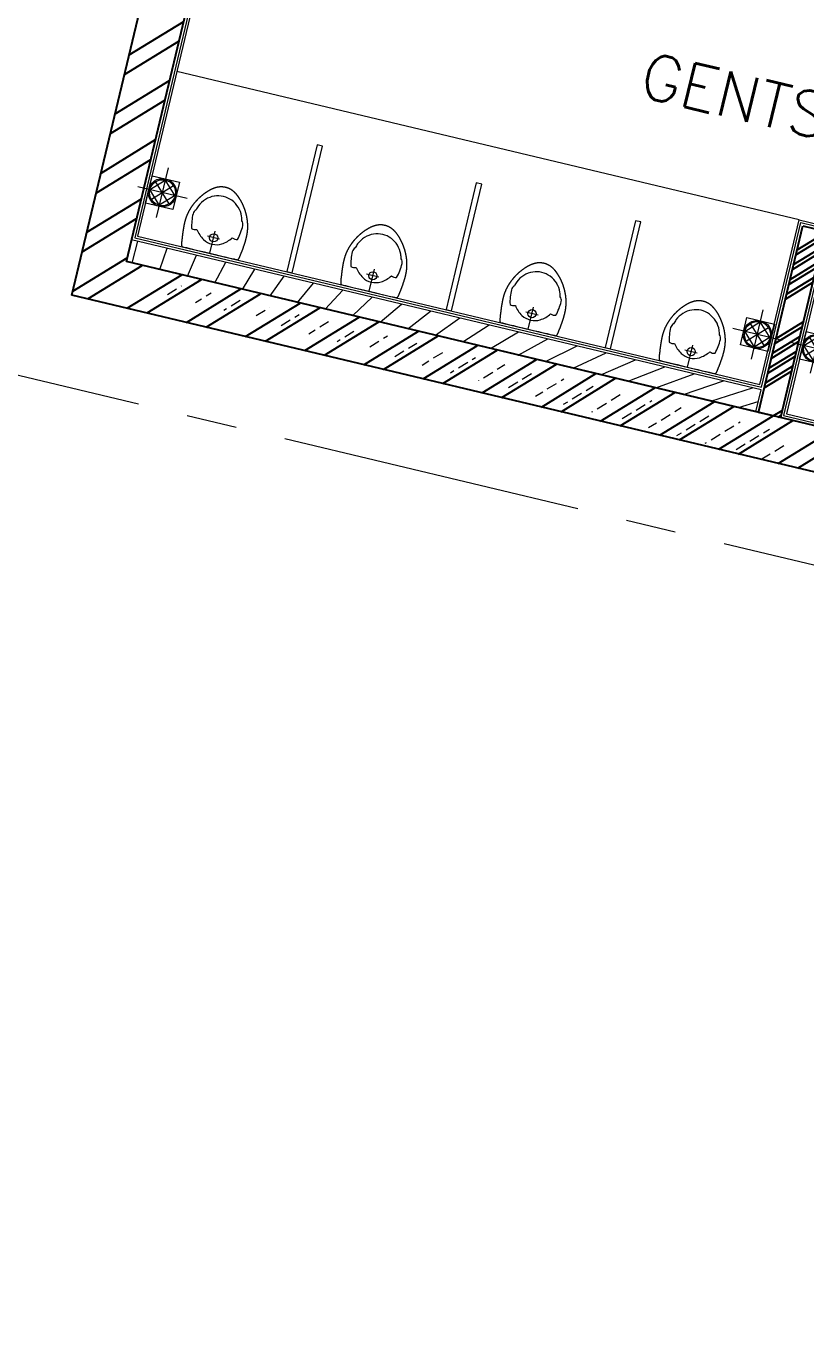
# Model space of a CAD drawing. Header units: millimetres. Extents: x 783817721 to 783927949, y 1443754877 to 1443839643.
# Drawn here: x 783830327 to 783833780, y 1443801996 to 1443807797 of the extents above; entities that cross this region are included whole.
import ezdxf

# ---------------------------------------------------------------- set-up
doc = ezdxf.new("R2010")
doc.units = ezdxf.units.MM
doc.header["$LTSCALE"] = 700
doc.header["$PDMODE"] = 32
doc.header["$PDSIZE"] = 0.35
doc.linetypes.add('CENTER2', pattern=[28.575, 19.05, -3.175, 3.175, -3.175])
doc.layers.get('0').update_dxf_attribs({"linetype": 'CONTINUOUS'})
doc.layers.get('Defpoints').update_dxf_attribs({"linetype": 'CONTINUOUS'})
for name, color, linetype in [('A-COL', 31, 'CONTINUOUS'), ('A-DIM-GRID', 3, 'CONTINUOUS'), ('A-HATCH', 8, 'CONTINUOUS'), ('A-TAG-RMNAME', 6, 'CONTINUOUS'), ('A-WALL 100', 5, 'CONTINUOUS'), ('A-WALL-XXX', 7, 'CONTINUOUS')]:
    doc.layers.add(name, color=color, linetype=linetype)
doc.layers.add('A-GRID', color=31, linetype='CENTER2', lineweight=5)
doc.layers.add('A-INT-FIXTURE', color=250, linetype='CONTINUOUS', lineweight=9)
doc.styles.add('ROMANS', font='romans.shx')
doc.dimstyles.new('A-DIM-GRID-100', dxfattribs={"dimscale": 100, "dimtxt": 3, "dimasz": 2.25, "dimexe": 0.18, "dimexo": 0, "dimgap": 0.75, "dimtad": 1, "dimdec": 0, "dimzin": 0, "dimdsep": 46, "dimtxsty": 'ROMANS', "dimblk": 'AR-DIM-ARROW', "dimcen": 2, "dimclrd": 256, "dimclre": 8, "dimclrt": 7, "dimaunit": 1, "dimadec": 0, "dimazin": 0, "dimtfac": 1, "dimtdec": 0, "dimtix": 1, "dimtofl": 0, "dimtmove": 2, "dimatfit": 3, "dimldrblk": 'AR-LED-ARROW', "dimfxl": 0.18, "dimtolj": 1, "dimtzin": 0, "dimlwd": -1, "dimlwe": -1, "dimarcsym": 0})

# ---------------------------------------------------------------- blocks, each defined once
blk = doc.blocks.new('URINAL 3')
for p, q in [((0.3, 118), (0.1, 106.9)), ((0.4, 123.1), (0.3, 118)), ((0.5, 126.2), (0.4, 123.1)), ((0.6, 127.9), (0.5, 126.2)), ((0.8, 128.6), (0.6, 127.9)), ((1.1, 128.8), (0.8, 128.6)), ((1.3, 128.9), (1.1, 128.8)), ((1.7, 129), (1.3, 128.9)), ((2, 129.2), (1.7, 129)), ((2.4, 129.3), (2, 129.2)), ((2.8, 129.5), (2.4, 129.3)), ((3.2, 129.7), (2.8, 129.5)), ((3.6, 129.9), (3.2, 129.7)), ((4, 130), (3.6, 129.9)), ((4.5, 130.2), (4, 130)), ((4.9, 130.4), (4.5, 130.2)), ((5.4, 130.5), (4.9, 130.4)), ((5.9, 130.7), (5.4, 130.5)), ((6.3, 130.8), (5.9, 130.7)), ((6.8, 131), (6.3, 130.8)), ((7.3, 131.1), (6.8, 131)), ((7.7, 131.2), (7.3, 131.1)), ((8.2, 131.4), (7.7, 131.2)), ((8.7, 131.5), (8.2, 131.4)), ((9.2, 131.6), (8.7, 131.5)), ((9.8, 131.8), (9.2, 131.6)), ((10.3, 131.9), (9.8, 131.8)), ((10.8, 132), (10.3, 131.9)), ((11.3, 132.1), (10.8, 132)), ((11.9, 132.2), (11.3, 132.1)), ((12.4, 132.4), (11.9, 132.2)), ((13, 132.5), (12.4, 132.4)), ((13.6, 132.6), (13, 132.5)), ((14.2, 132.7), (13.6, 132.6)), ((14.8, 132.8), (14.2, 132.7)), ((15.4, 132.9), (14.8, 132.8)), ((16, 133), (15.4, 132.9)), ((16.6, 133.1), (16, 133)), ((17.3, 133.2), (16.6, 133.1)), ((18, 133.3), (17.3, 133.2)), ((18.6, 133.4), (18, 133.3)), ((20, 133.6), (19.3, 133.5)), ((20.7, 133.7), (20, 133.6)), ((21.4, 133.8), (20.7, 133.7)), ((22.2, 133.9), (21.4, 133.8)), ((22.9, 134.1), (22.2, 133.9)), ((23.7, 134.2), (22.9, 134.1)), ((24.5, 134.3), (23.7, 134.2)), ((25.3, 134.4), (24.5, 134.3)), ((26.1, 134.5), (25.3, 134.4)), ((26.9, 134.6), (26.1, 134.5)), ((27.8, 134.7), (26.9, 134.6)), ((28.7, 134.8), (27.8, 134.7)), ((29.5, 134.9), (28.7, 134.8)), ((30.4, 135.1), (29.5, 134.9)), ((31.3, 135.2), (30.4, 135.1)), ((32.3, 135.3), (31.3, 135.2)), ((33.2, 135.4), (32.3, 135.3)), ((34.2, 135.5), (33.2, 135.4)), ((35.2, 135.3), (34.2, 135.1)), ((36.1, 135.4), (35.2, 135.3)), ((37.1, 135.5), (36.1, 135.4)), ((38.2, 135.6), (37.1, 135.5)), ((39.2, 135.8), (38.2, 135.6)), ((40.2, 135.9), (39.2, 135.8)), ((41.3, 136), (40.2, 135.9)), ((42.4, 136.2), (41.3, 136)), ((43.4, 136.3), (42.4, 136.2)), ((44.5, 136.4), (43.4, 136.3)), ((45.6, 136.6), (44.5, 136.4)), ((46.8, 136.7), (45.6, 136.6)), ((47.9, 136.8), (46.8, 136.7)), ((49, 137), (47.9, 136.8)), ((50.2, 137.1), (49, 137)), ((51.3, 137.2), (50.2, 137.1)), ((52.5, 137.4), (51.3, 137.2)), ((53.7, 137.5), (52.5, 137.4)), ((54.8, 137.6), (53.7, 137.5)), ((56, 137.8), (54.8, 137.6)), ((57.2, 137.9), (56, 137.8)), ((58.4, 138), (57.2, 137.9)), ((59.6, 138.1), (58.4, 138)), ((60.9, 138.3), (59.6, 138.1)), ((62.1, 138.4), (60.9, 138.3)), ((63.3, 138.5), (62.1, 138.4)), ((64.5, 138.6), (63.3, 138.5)), ((65.8, 138.8), (64.5, 138.6)), ((67, 138.9), (65.8, 138.8)), ((68.3, 139), (67, 138.9)), ((69.5, 139.1), (68.3, 139)), ((70.8, 139.2), (69.5, 139.1)), ((72, 139.3), (70.8, 139.2)), ((73.3, 139.4), (72, 139.3)), ((74.6, 139.5), (73.3, 139.4)), ((75.8, 139.6), (74.6, 139.5)), ((77.1, 139.7), (75.8, 139.6)), ((78.4, 139.8), (77.1, 139.7)), ((79.6, 139.9), (78.4, 139.8)), ((80.9, 140), (79.6, 139.9)), ((82.2, 140.1), (80.9, 140)), ((83.4, 140.2), (82.2, 140.1)), ((84.7, 140.3), (83.4, 140.2)), ((85.9, 140.3), (84.7, 140.3)), ((87.2, 140.4), (85.9, 140.3)), ((88.5, 140.5), (87.2, 140.4)), ((89.7, 140.5), (88.5, 140.5)), ((91, 140.6), (89.7, 140.5)), ((92.2, 140.7), (91, 140.6)), ((93.5, 140.7), (92.2, 140.7)), ((94.7, 140.8), (93.5, 140.7)), ((96, 140.8), (94.7, 140.8)), ((97.2, 140.8), (96, 140.8)), ((98.4, 140.9), (97.2, 140.8)), ((99.7, 140.9), (98.4, 140.9)), ((100.9, 140.9), (99.7, 140.9)), ((102.1, 140.9), (100.9, 140.9)), ((103.3, 141), (102.1, 140.9)), ((104.5, 141), (103.3, 141)), ((105.7, 141), (104.5, 141)), ((106.9, 141), (105.7, 141)), ((108.1, 141), (106.9, 141)), ((109.2, 140.9), (108.1, 141)), ((110.4, 140.9), (109.2, 140.9)), ((111.6, 140.9), (110.4, 140.9)), ((112.7, 140.9), (111.6, 140.9)), ((113.9, 140.8), (112.7, 140.9)), ((115, 140.8), (113.9, 140.8)), ((116.2, 140.8), (115, 140.8)), ((117.3, 140.7), (116.2, 140.8)), ((118.4, 140.6), (117.3, 140.7)), ((119.6, 140.6), (118.4, 140.6)), ((120.7, 140.5), (119.6, 140.6)), ((121.8, 140.4), (120.7, 140.5)), ((122.9, 140.4), (121.8, 140.4)), ((124, 140.3), (122.9, 140.4)), ((125.1, 140.2), (124, 140.3)), ((126.2, 140.1), (125.1, 140.2)), ((127.3, 140), (126.2, 140.1)), ((128.4, 139.9), (127.3, 140)), ((129.4, 139.8), (128.4, 139.9)), ((130.5, 139.7), (129.4, 139.8)), ((131.6, 139.6), (130.5, 139.7)), ((132.6, 139.4), (131.6, 139.6)), ((133.7, 139.3), (132.6, 139.4)), ((134.8, 139.2), (133.7, 139.3)), ((135.8, 139), (134.8, 139.2)), ((136.9, 138.9), (135.8, 139)), ((137.9, 138.7), (136.9, 138.9)), ((139, 138.6), (137.9, 138.7)), ((140, 138.4), (139, 138.6)), ((141, 138.3), (140, 138.4)), ((142.1, 138.1), (141, 138.3)), ((143.1, 137.9), (142.1, 138.1)), ((144.1, 137.7), (143.1, 137.9)), ((145.1, 137.5), (144.1, 137.7)), ((146.1, 137.4), (145.1, 137.5)), ((147.2, 137.2), (146.1, 137.4)), ((148.2, 137), (147.2, 137.2)), ((149.2, 136.7), (148.2, 137)), ((150.2, 136.5), (149.2, 136.7)), ((151.2, 136.3), (150.2, 136.5)), ((152.2, 136.1), (151.2, 136.3)), ((153.2, 135.9), (152.2, 136.1)), ((154.2, 135.6), (153.2, 135.9)), ((155.2, 135.4), (154.2, 135.6)), ((156.2, 135.2), (155.2, 135.4)), ((157.2, 134.9), (156.2, 135.2)), ((158.2, 134.7), (157.2, 134.9)), ((159.2, 134.4), (158.2, 134.7)), ((160.1, 134.1), (159.2, 134.4)), ((161.1, 133.9), (160.1, 134.1)), ((162.1, 133.6), (161.1, 133.9)), ((163.1, 133.3), (162.1, 133.6)), ((164.1, 133), (163.1, 133.3)), ((165.1, 132.7), (164.1, 133)), ((166.1, 132.4), (165.1, 132.7)), ((167, 132.1), (166.1, 132.4)), ((168, 131.8), (167, 132.1)), ((169, 131.5), (168, 131.8)), ((170, 131.2), (169, 131.5)), ((171, 130.9), (170, 131.2)), ((171.9, 130.6), (171, 130.9)), ((172.9, 130.3), (171.9, 130.6)), ((173.9, 129.9), (172.9, 130.3)), ((174.9, 129.6), (173.9, 129.9)), ((175.8, 129.2), (174.9, 129.6)), ((176.8, 128.9), (175.8, 129.2)), ((177.8, 128.5), (176.8, 128.9)), ((178.8, 128.2), (177.8, 128.5)), ((179.8, 127.8), (178.8, 128.2)), ((180.7, 127.4), (179.8, 127.8)), ((181.7, 127.1), (180.7, 127.4)), ((182.7, 126.7), (181.7, 127.1)), ((183.7, 126.3), (182.7, 126.7)), ((184.6, 125.9), (183.7, 126.3)), ((185.6, 125.5), (184.6, 125.9)), ((186.6, 125.1), (185.6, 125.5)), ((187.6, 124.7), (186.6, 125.1)), ((188.5, 124.3), (187.6, 124.7)), ((189.5, 123.9), (188.5, 124.3)), ((190.5, 123.5), (189.5, 123.9)), ((191.4, 123.1), (190.5, 123.5)), ((192.4, 122.6), (191.4, 123.1)), ((193.4, 122.2), (192.4, 122.6)), ((194.4, 121.8), (193.4, 122.2)), ((195.3, 121.3), (194.4, 121.8)), ((196.3, 120.9), (195.3, 121.3)), ((197.3, 120.4), (196.3, 120.9)), ((198.2, 120), (197.3, 120.4)), ((199.2, 119.5), (198.2, 120)), ((200.2, 119), (199.2, 119.5)), ((201.1, 118.6), (200.2, 119)), ((202.1, 118.1), (201.1, 118.6)), ((203, 117.6), (202.1, 118.1)), ((204, 117.1), (203, 117.6)), ((205, 116.6), (204, 117.1)), ((205.9, 116.1), (205, 116.6)), ((206.9, 115.6), (205.9, 116.1)), ((0.1, 85.9), (0, 68.2)), ((0, 68.2), (0, 47.5)), ((0.1, 106.9), (0.1, 85.9)), ((207.8, 115.1), (206.9, 115.6)), ((208.8, 114.6), (207.8, 115.1)), ((209.8, 114.1), (208.8, 114.6)), ((210.7, 113.5), (209.8, 114.1)), ((211.7, 113), (210.7, 113.5)), ((212.6, 112.5), (211.7, 113)), ((213.6, 111.9), (212.6, 112.5)), ((214.5, 111.4), (213.6, 111.9)), ((215.5, 110.9), (214.5, 111.4)), ((216.4, 110.3), (215.5, 110.9)), ((217.4, 109.7), (216.4, 110.3)), ((218.3, 109.2), (217.4, 109.7)), ((219.3, 108.6), (218.3, 109.2)), ((220.2, 108), (219.3, 108.6)), ((221.1, 107.4), (220.2, 108)), ((222.1, 106.9), (221.1, 107.4)), ((223, 106.3), (222.1, 106.9)), ((224, 105.7), (223, 106.3)), ((224.9, 105.1), (224, 105.7)), ((225.8, 104.5), (224.9, 105.1)), ((226.8, 103.9), (225.8, 104.5)), ((227.7, 103.2), (226.8, 103.9)), ((228.6, 102.6), (227.7, 103.2)), ((229.6, 102), (228.6, 102.6)), ((230.5, 101.4), (229.6, 102)), ((231.4, 100.7), (230.5, 101.4)), ((232.3, 100.1), (231.4, 100.7)), ((233.3, 99.4), (232.3, 100.1)), ((234.2, 98.8), (233.3, 99.4)), ((235.1, 98.1), (234.2, 98.8)), ((236, 97.5), (235.1, 98.1)), ((236.9, 96.8), (236, 97.5)), ((237.8, 96.1), (236.9, 96.8)), ((238.7, 95.5), (237.8, 96.1)), ((239.7, 94.8), (238.7, 95.5)), ((240.6, 94.1), (239.7, 94.8)), ((241.5, 93.4), (240.6, 94.1)), ((242.4, 92.7), (241.5, 93.4)), ((243.3, 92), (242.4, 92.7)), ((244.1, 91.3), (243.3, 92)), ((245, 90.6), (244.1, 91.3)), ((245.9, 89.9), (245, 90.6)), ((246.8, 89.2), (245.9, 89.9)), ((247.7, 88.5), (246.8, 89.2)), ((248.6, 87.7), (247.7, 88.5)), ((249.4, 87), (248.6, 87.7)), ((250.3, 86.3), (249.4, 87)), ((251.2, 85.6), (250.3, 86.3)), ((252, 84.8), (251.2, 85.6)), ((252.9, 84.1), (252, 84.8)), ((253.7, 83.4), (252.9, 84.1)), ((254.6, 82.6), (253.7, 83.4)), ((255.4, 81.9), (254.6, 82.6)), ((256.3, 81.1), (255.4, 81.9)), ((257.1, 80.4), (256.3, 81.1)), ((257.9, 79.6), (257.1, 80.4)), ((258.7, 78.8), (257.9, 79.6)), ((259.6, 78.1), (258.7, 78.8)), ((260.4, 77.3), (259.6, 78.1)), ((261.2, 76.5), (260.4, 77.3)), ((262, 75.8), (261.2, 76.5)), ((262.8, 75), (262, 75.8)), ((263.5, 74.2), (262.8, 75)), ((264.3, 73.5), (263.5, 74.2)), ((265.1, 72.7), (264.3, 73.5)), ((265.9, 71.9), (265.1, 72.7)), ((266.6, 71.1), (265.9, 71.9)), ((267.4, 70.3), (266.6, 71.1)), ((268.1, 69.5), (267.4, 70.3)), ((268.9, 68.8), (268.1, 69.5)), ((269.6, 68), (268.9, 68.8)), ((270.3, 67.2), (269.6, 68)), ((271.1, 66.4), (270.3, 67.2)), ((271.8, 65.6), (271.1, 66.4)), ((272.5, 64.8), (271.8, 65.6)), ((273.2, 64), (272.5, 64.8)), ((273.9, 63.2), (273.2, 64)), ((274.5, 62.4), (273.9, 63.2)), ((275.2, 61.6), (274.5, 62.4)), ((275.9, 60.8), (275.2, 61.6)), ((276.5, 60), (275.9, 60.8)), ((277.2, 59.2), (276.5, 60)), ((277.8, 58.4), (277.2, 59.2)), ((278.5, 57.6), (277.8, 58.4)), ((0, 47.5), (0, 24.9)), ((0, 24.9), (0, -24.1)), ((0, 1.2), (0, 0.4)), ((0, 0.4), (0, -0.4)), ((70.6, -27.3), (70.6, 28.4)), ((279.1, 56.8), (278.5, 57.6)), ((279.7, 56), (279.1, 56.8)), ((280.3, 55.2), (279.7, 56)), ((280.9, 54.4), (280.3, 55.2)), ((281.5, 53.6), (280.9, 54.4)), ((282, 52.8), (281.5, 53.6)), ((282.6, 52), (282, 52.8)), ((283.2, 51.2), (282.6, 52)), ((283.7, 50.4), (283.2, 51.2)), ((284.3, 49.6), (283.7, 50.4)), ((284.8, 48.8), (284.3, 49.6)), ((285.3, 48), (284.8, 48.8)), ((285.8, 47.2), (285.3, 48)), ((286.3, 46.4), (285.8, 47.2)), ((286.8, 45.6), (286.3, 46.4)), ((287.3, 44.8), (286.8, 45.6)), ((287.8, 44), (287.3, 44.8)), ((288.2, 43.2), (287.8, 44)), ((288.7, 42.4), (288.2, 43.2)), ((289.1, 41.6), (288.7, 42.4)), ((289.6, 40.8), (289.1, 41.6)), ((290, 40), (289.6, 40.8)), ((290.4, 39.2), (290, 40)), ((290.8, 38.4), (290.4, 39.2)), ((291.2, 37.6), (290.8, 38.4)), ((291.6, 36.8), (291.2, 37.6)), ((292, 36), (291.6, 36.8)), ((292.3, 35.2), (292, 36)), ((292.7, 34.4), (292.3, 35.2)), ((293, 33.6), (292.7, 34.4)), ((293.4, 32.8), (293, 33.6)), ((293.7, 32), (293.4, 32.8)), ((294.1, 31.2), (293.7, 32)), ((294.4, 30.4), (294.1, 31.2)), ((294.7, 29.6), (294.4, 30.4)), ((295, 28.8), (294.7, 29.6)), ((295.3, 28), (295, 28.8)), ((295.5, 27.2), (295.3, 28)), ((295.8, 26.4), (295.5, 27.2)), ((296.1, 25.6), (295.8, 26.4)), ((296.3, 24.8), (296.1, 25.6)), ((296.6, 24), (296.3, 24.8)), ((296.8, 23.2), (296.6, 24)), ((297, 22.4), (296.8, 23.2)), ((297.3, 21.6), (297, 22.4)), ((297.5, 20.8), (297.3, 21.6)), ((297.7, 20), (297.5, 20.8)), ((297.9, 19.2), (297.7, 20)), ((298, 18.4), (297.9, 19.2)), ((298.2, 17.6), (298, 18.4)), ((298.4, 16.8), (298.2, 17.6)), ((298.5, 16), (298.4, 16.8)), ((298.7, 15.2), (298.5, 16)), ((298.8, 14.4), (298.7, 15.2)), ((299, 13.6), (298.8, 14.4)), ((299.1, 12.8), (299, 13.6)), ((299.2, 12), (299.1, 12.8)), ((299.3, 11.2), (299.2, 12)), ((299.4, 10.4), (299.3, 11.2)), ((299.5, 9.6), (299.4, 10.4)), ((299.6, 8.8), (299.5, 9.6)), ((299.7, 8), (299.6, 8.8)), ((299.7, 7.2), (299.7, 8)), ((299.8, 6.4), (299.7, 7.2)), ((299.9, 5.6), (299.8, 6.4)), ((299.9, 4.8), (299.9, 5.6)), ((299.9, 4), (299.9, 4.8)), ((300, 3.2), (299.9, 4)), ((300, 2.4), (300, 3.2)), ((300, 1.6), (300, 2.4)), ((300, 0.8), (300, 1.6)), ((300, 0), (300, 0.8)), ((300, 0), (300, 0)), ((0, 0), (100.8, 0)), ((0, -24.1), (0, -46.7)), ((0, -46.7), (0, -67.4)), ((277.8, -58.4), (278.5, -57.6)), ((278.5, -57.6), (279.1, -56.8)), ((279.1, -56.8), (279.7, -56)), ((279.7, -56), (280.3, -55.2)), ((280.3, -55.2), (280.9, -54.4)), ((280.9, -54.4), (281.5, -53.6)), ((281.5, -53.6), (282, -52.8)), ((282, -52.8), (282.6, -52)), ((282.6, -52), (283.2, -51.2)), ((283.2, -51.2), (283.7, -50.4)), ((283.7, -50.4), (284.3, -49.6)), ((284.3, -49.6), (284.8, -48.8)), ((284.8, -48.8), (285.3, -48)), ((285.3, -48), (285.8, -47.2)), ((285.8, -47.2), (286.3, -46.4)), ((286.3, -46.4), (286.8, -45.6)), ((286.8, -45.6), (287.3, -44.8)), ((287.3, -44.8), (287.8, -44)), ((287.8, -44), (288.2, -43.2)), ((288.2, -43.2), (288.7, -42.4)), ((288.7, -42.4), (289.1, -41.6)), ((289.1, -41.6), (289.6, -40.8)), ((289.6, -40.8), (290, -40)), ((290, -40), (290.4, -39.2)), ((290.4, -39.2), (290.8, -38.4)), ((290.8, -38.4), (291.2, -37.6)), ((291.2, -37.6), (291.6, -36.8)), ((291.6, -36.8), (292, -36)), ((292, -36), (292.3, -35.2)), ((292.3, -35.2), (292.7, -34.4)), ((292.7, -34.4), (293, -33.6)), ((293, -33.6), (293.4, -32.8)), ((293.4, -32.8), (293.7, -32)), ((293.7, -32), (294.1, -31.2)), ((294.1, -31.2), (294.4, -30.4)), ((294.4, -30.4), (294.7, -29.6)), ((294.7, -29.6), (295, -28.8)), ((295, -28.8), (295.3, -28)), ((295.3, -28), (295.5, -27.2)), ((295.5, -27.2), (295.8, -26.4)), ((295.8, -26.4), (296.1, -25.6)), ((296.1, -25.6), (296.3, -24.8)), ((296.3, -24.8), (296.6, -24)), ((296.6, -24), (296.8, -23.2)), ((296.8, -23.2), (297, -22.4)), ((297, -22.4), (297.3, -21.6)), ((297.3, -21.6), (297.5, -20.8)), ((297.5, -20.8), (297.7, -20)), ((297.7, -20), (297.9, -19.2)), ((297.9, -19.2), (298, -18.4)), ((298, -18.4), (298.2, -17.6)), ((298.2, -17.6), (298.4, -16.8)), ((298.4, -16.8), (298.5, -16)), ((298.5, -16), (298.7, -15.2)), ((298.7, -15.2), (298.8, -14.4)), ((298.8, -14.4), (299, -13.6)), ((299, -13.6), (299.1, -12.8)), ((299.1, -12.8), (299.2, -12)), ((299.2, -12), (299.3, -11.2)), ((299.3, -11.2), (299.4, -10.4)), ((299.4, -10.4), (299.5, -9.6)), ((299.5, -9.6), (299.6, -8.8)), ((299.6, -8.8), (299.7, -8)), ((299.7, -7.2), (299.8, -6.4)), ((299.7, -8), (299.7, -7.2)), ((299.8, -6.4), (299.9, -5.6)), ((299.9, -4), (300, -3.2)), ((299.9, -4.8), (299.9, -4)), ((299.9, -5.6), (299.9, -4.8)), ((300, -0.8), (300, 0)), ((300, 0), (300, 0)), ((300, -1.6), (300, -0.8)), ((300, -2.4), (300, -1.6)), ((300, -3.2), (300, -2.4)), ((0, -67.4), (0.1, -85.1)), ((0.1, -85.1), (0.1, -99.1)), ((0.1, -99.1), (0.2, -109.7)), ((0.2, -109.7), (0.3, -117.2)), ((205.9, -116.1), (206.9, -115.6)), ((206.9, -115.6), (207.8, -115.1)), ((207.8, -115.1), (208.8, -114.6)), ((208.8, -114.6), (209.8, -114.1)), ((209.8, -114.1), (210.7, -113.6)), ((210.7, -113.6), (211.7, -113)), ((211.7, -113), (212.6, -112.5)), ((212.6, -112.5), (213.6, -112)), ((213.6, -112), (214.5, -111.4)), ((214.5, -111.4), (215.5, -110.9)), ((215.5, -110.9), (216.4, -110.3)), ((216.4, -110.3), (217.4, -109.7)), ((217.4, -109.7), (218.3, -109.2)), ((218.3, -109.2), (219.3, -108.6)), ((219.3, -108.6), (220.2, -108)), ((220.2, -108), (221.1, -107.5)), ((221.1, -107.5), (222.1, -106.9)), ((222.1, -106.9), (223, -106.3)), ((223, -106.3), (224, -105.7)), ((224, -105.7), (224.9, -105.1)), ((224.9, -105.1), (225.8, -104.5)), ((225.8, -104.5), (226.8, -103.9)), ((226.8, -103.9), (227.7, -103.2)), ((227.7, -103.2), (228.6, -102.6)), ((228.6, -102.6), (229.6, -102)), ((229.6, -102), (230.5, -101.4)), ((230.5, -101.4), (231.4, -100.7)), ((231.4, -100.7), (232.3, -100.1)), ((232.3, -100.1), (233.3, -99.4)), ((233.3, -99.4), (234.2, -98.8)), ((234.2, -98.8), (235.1, -98.1)), ((235.1, -98.1), (236, -97.5)), ((236, -97.5), (236.9, -96.8)), ((236.9, -96.8), (237.8, -96.1)), ((237.8, -96.1), (238.7, -95.5)), ((238.7, -95.5), (239.7, -94.8)), ((239.7, -94.8), (240.6, -94.1)), ((240.6, -94.1), (241.5, -93.4)), ((241.5, -93.4), (242.4, -92.7)), ((242.4, -92.7), (243.3, -92)), ((243.3, -92), (244.1, -91.3)), ((244.1, -91.3), (245, -90.6)), ((245, -90.6), (245.9, -89.9)), ((245.9, -89.9), (246.8, -89.2)), ((246.8, -89.2), (247.7, -88.5)), ((247.7, -88.5), (248.6, -87.8)), ((248.6, -87.8), (249.4, -87)), ((249.4, -87), (250.3, -86.3)), ((250.3, -86.3), (251.2, -85.6)), ((251.2, -85.6), (252, -84.8)), ((252, -84.8), (252.9, -84.1)), ((252.9, -84.1), (253.7, -83.4)), ((253.7, -83.4), (254.6, -82.6)), ((254.6, -82.6), (255.4, -81.9)), ((255.4, -81.9), (256.3, -81.1)), ((256.3, -81.1), (257.1, -80.4)), ((257.1, -80.4), (257.9, -79.6)), ((257.9, -79.6), (258.7, -78.8)), ((258.7, -78.8), (259.6, -78.1)), ((259.6, -78.1), (260.4, -77.3)), ((260.4, -77.3), (261.2, -76.6)), ((261.2, -76.6), (262, -75.8)), ((262, -75.8), (262.8, -75)), ((262.8, -75), (263.5, -74.2)), ((263.5, -74.2), (264.3, -73.5)), ((264.3, -73.5), (265.1, -72.7)), ((265.1, -72.7), (265.9, -71.9)), ((265.9, -71.9), (266.6, -71.1)), ((266.6, -71.1), (267.4, -70.3)), ((267.4, -70.3), (268.1, -69.6)), ((268.1, -69.6), (268.9, -68.8)), ((268.9, -68.8), (269.6, -68)), ((269.6, -68), (270.3, -67.2)), ((270.3, -67.2), (271.1, -66.4)), ((271.1, -66.4), (271.8, -65.6)), ((271.8, -65.6), (272.5, -64.8)), ((272.5, -64.8), (273.2, -64)), ((273.2, -64), (273.9, -63.2)), ((273.9, -63.2), (274.5, -62.4)), ((274.5, -62.4), (275.2, -61.6)), ((275.2, -61.6), (275.9, -60.8)), ((275.9, -60.8), (276.5, -60)), ((276.5, -60), (277.2, -59.2)), ((277.2, -59.2), (277.8, -58.4)), ((0.3, -117.2), (0.4, -122.3)), ((0.4, -122.3), (0.5, -125.4)), ((0.5, -125.4), (0.6, -127.1)), ((0.6, -127.1), (0.8, -127.8)), ((0.8, -127.8), (1.1, -128)), ((1.1, -128), (1.3, -128.1)), ((1.3, -128.1), (1.7, -128.2)), ((1.7, -128.2), (2, -128.4)), ((2, -128.4), (2.4, -128.5)), ((2.4, -128.5), (2.8, -128.7)), ((2.8, -128.7), (3.2, -128.9)), ((3.2, -128.9), (3.6, -129.1)), ((3.6, -129.1), (4, -129.2)), ((4, -129.2), (4.5, -129.4)), ((4.5, -129.4), (4.9, -129.6)), ((4.9, -129.6), (5.4, -129.7)), ((5.4, -129.7), (5.9, -129.9)), ((5.9, -129.9), (6.3, -130)), ((6.3, -130), (6.8, -130.2)), ((6.8, -130.2), (7.3, -130.3)), ((7.3, -130.3), (7.7, -130.5)), ((7.7, -130.5), (8.2, -130.6)), ((8.2, -130.6), (8.7, -130.7)), ((8.7, -130.7), (9.2, -130.9)), ((9.2, -130.9), (9.8, -131)), ((9.8, -131), (10.3, -131.1)), ((10.3, -131.1), (10.8, -131.2)), ((10.8, -131.2), (11.3, -131.3)), ((11.3, -131.3), (11.9, -131.5)), ((11.9, -131.5), (12.4, -131.6)), ((12.4, -131.6), (13, -131.7)), ((13, -131.7), (13.6, -131.8)), ((13.6, -131.8), (14.2, -131.9)), ((14.2, -131.9), (14.8, -132)), ((14.8, -132), (15.4, -132.1)), ((15.4, -132.1), (16, -132.2)), ((16, -132.2), (16.6, -132.3)), ((16.6, -132.3), (17.3, -132.4)), ((17.3, -132.4), (18, -132.5)), ((18, -132.5), (18.6, -132.6)), ((18.6, -132.6), (19.3, -132.7)), ((19.3, -132.7), (20, -132.8)), ((20, -132.8), (20.7, -132.9)), ((20.7, -132.9), (21.4, -133.1)), ((21.4, -133.1), (22.2, -133.2)), ((22.2, -133.2), (22.9, -133.3)), ((22.9, -133.3), (23.7, -133.4)), ((23.7, -133.4), (24.5, -133.5)), ((24.5, -133.5), (25.3, -133.6)), ((25.3, -133.6), (26.1, -133.7)), ((26.1, -133.7), (26.9, -133.8)), ((26.9, -133.8), (27.8, -133.9)), ((27.8, -133.9), (28.7, -134)), ((28.7, -134), (29.5, -134.1)), ((29.5, -134.1), (30.4, -134.3)), ((30.4, -134.3), (31.3, -134.4)), ((31.3, -134.4), (32.3, -134.5)), ((32.3, -134.5), (33.2, -134.6)), ((33.2, -134.6), (34.2, -134.7)), ((34.2, -135.1), (35.2, -135.3)), ((35.2, -135.3), (36.1, -135.4)), ((36.1, -135.4), (37.1, -135.5)), ((37.1, -135.5), (38.2, -135.7)), ((38.2, -135.7), (39.2, -135.8)), ((39.2, -135.8), (40.2, -135.9)), ((40.2, -135.9), (41.3, -136)), ((41.3, -136), (42.4, -136.2)), ((42.4, -136.2), (43.4, -136.3)), ((43.4, -136.3), (44.5, -136.4)), ((44.5, -136.4), (45.6, -136.6)), ((45.6, -136.6), (46.8, -136.7)), ((46.8, -136.7), (47.9, -136.8)), ((47.9, -136.8), (49, -137)), ((49, -137), (50.2, -137.1)), ((50.2, -137.1), (51.3, -137.2)), ((51.3, -137.2), (52.5, -137.4)), ((52.5, -137.4), (53.7, -137.5)), ((53.7, -137.5), (54.8, -137.6)), ((54.8, -137.6), (56, -137.8)), ((56, -137.8), (57.2, -137.9)), ((57.2, -137.9), (58.4, -138)), ((58.4, -138), (59.6, -138.2)), ((59.6, -138.2), (60.9, -138.3)), ((60.9, -138.3), (62.1, -138.4)), ((62.1, -138.4), (63.3, -138.5)), ((63.3, -138.5), (64.5, -138.6)), ((64.5, -138.6), (65.8, -138.8)), ((65.8, -138.8), (67, -138.9)), ((67, -138.9), (68.3, -139)), ((68.3, -139), (69.5, -139.1)), ((69.5, -139.1), (70.8, -139.2)), ((70.8, -139.2), (72, -139.3)), ((72, -139.3), (73.3, -139.4)), ((73.3, -139.4), (74.6, -139.5)), ((74.6, -139.5), (75.8, -139.6)), ((75.8, -139.6), (77.1, -139.7)), ((77.1, -139.7), (78.4, -139.8)), ((78.4, -139.8), (79.6, -139.9)), ((79.6, -139.9), (80.9, -140)), ((80.9, -140), (82.2, -140.1)), ((82.2, -140.1), (83.4, -140.2)), ((83.4, -140.2), (84.7, -140.3)), ((84.7, -140.3), (85.9, -140.3)), ((85.9, -140.3), (87.2, -140.4)), ((87.2, -140.4), (88.5, -140.5)), ((88.5, -140.5), (89.7, -140.6)), ((89.7, -140.6), (91, -140.6)), ((91, -140.6), (92.2, -140.7)), ((92.2, -140.7), (93.5, -140.7)), ((93.5, -140.7), (94.7, -140.8)), ((94.7, -140.8), (96, -140.8)), ((96, -140.8), (97.2, -140.8)), ((97.2, -140.8), (98.4, -140.9)), ((98.4, -140.9), (99.7, -140.9)), ((99.7, -140.9), (100.9, -140.9)), ((100.9, -140.9), (102.1, -141)), ((102.1, -141), (103.3, -141)), ((103.3, -141), (104.5, -141)), ((104.5, -141), (105.7, -141)), ((105.7, -141), (106.9, -141)), ((106.9, -141), (108.1, -141)), ((108.1, -141), (109.2, -141)), ((109.2, -141), (110.4, -140.9)), ((110.4, -140.9), (111.6, -140.9)), ((111.6, -140.9), (112.7, -140.9)), ((112.7, -140.9), (113.9, -140.8)), ((113.9, -140.8), (115, -140.8)), ((115, -140.8), (116.2, -140.8)), ((116.2, -140.8), (117.3, -140.7)), ((117.3, -140.7), (118.4, -140.7)), ((118.4, -140.7), (119.6, -140.6)), ((119.6, -140.6), (120.7, -140.5)), ((120.7, -140.5), (121.8, -140.5)), ((121.8, -140.5), (122.9, -140.4)), ((122.9, -140.4), (124, -140.3)), ((124, -140.3), (125.1, -140.2)), ((125.1, -140.2), (126.2, -140.1)), ((126.2, -140.1), (127.3, -140)), ((127.3, -140), (128.4, -139.9)), ((128.4, -139.9), (129.4, -139.8)), ((129.4, -139.8), (130.5, -139.7)), ((130.5, -139.7), (131.6, -139.6)), ((131.6, -139.6), (132.6, -139.4)), ((132.6, -139.4), (133.7, -139.3)), ((133.7, -139.3), (134.8, -139.2)), ((134.8, -139.2), (135.8, -139)), ((135.8, -139), (136.9, -138.9)), ((136.9, -138.9), (137.9, -138.7)), ((137.9, -138.7), (139, -138.6)), ((139, -138.6), (140, -138.4)), ((140, -138.4), (141, -138.3)), ((141, -138.3), (142.1, -138.1)), ((142.1, -138.1), (143.1, -137.9)), ((143.1, -137.9), (144.1, -137.7)), ((144.1, -137.7), (145.1, -137.5)), ((145.1, -137.5), (146.1, -137.4)), ((146.1, -137.4), (147.2, -137.2)), ((147.2, -137.2), (148.2, -137)), ((148.2, -137), (149.2, -136.8)), ((149.2, -136.8), (150.2, -136.5)), ((150.2, -136.5), (151.2, -136.3)), ((151.2, -136.3), (152.2, -136.1)), ((152.2, -136.1), (153.2, -135.9)), ((153.2, -135.9), (154.2, -135.6)), ((154.2, -135.6), (155.2, -135.4)), ((155.2, -135.4), (156.2, -135.2)), ((156.2, -135.2), (157.2, -134.9)), ((157.2, -134.9), (158.2, -134.7)), ((158.2, -134.7), (159.2, -134.4)), ((159.2, -134.4), (160.1, -134.1)), ((160.1, -134.1), (161.1, -133.9)), ((161.1, -133.9), (162.1, -133.6)), ((162.1, -133.6), (163.1, -133.3)), ((163.1, -133.3), (164.1, -133)), ((164.1, -133), (165.1, -132.7)), ((165.1, -132.7), (166.1, -132.5)), ((166.1, -132.5), (167, -132.2)), ((167, -132.2), (168, -131.8)), ((168, -131.8), (169, -131.5)), ((169, -131.5), (170, -131.2)), ((170, -131.2), (171, -130.9)), ((171, -130.9), (171.9, -130.6)), ((171.9, -130.6), (172.9, -130.3)), ((172.9, -130.3), (173.9, -129.9)), ((173.9, -129.9), (174.9, -129.6)), ((174.9, -129.6), (175.8, -129.2)), ((175.8, -129.2), (176.8, -128.9)), ((176.8, -128.9), (177.8, -128.5)), ((177.8, -128.5), (178.8, -128.2)), ((178.8, -128.2), (179.8, -127.8)), ((179.8, -127.8), (180.7, -127.5)), ((180.7, -127.5), (181.7, -127.1)), ((181.7, -127.1), (182.7, -126.7)), ((182.7, -126.7), (183.7, -126.3)), ((183.7, -126.3), (184.6, -125.9)), ((184.6, -125.9), (185.6, -125.5)), ((185.6, -125.5), (186.6, -125.1)), ((186.6, -125.1), (187.6, -124.7)), ((187.6, -124.7), (188.5, -124.3)), ((188.5, -124.3), (189.5, -123.9)), ((189.5, -123.9), (190.5, -123.5)), ((190.5, -123.5), (191.4, -123.1)), ((191.4, -123.1), (192.4, -122.6)), ((192.4, -122.6), (193.4, -122.2)), ((193.4, -122.2), (194.4, -121.8)), ((194.4, -121.8), (195.3, -121.3)), ((195.3, -121.3), (196.3, -120.9)), ((196.3, -120.9), (197.3, -120.4)), ((197.3, -120.4), (198.2, -120)), ((198.2, -120), (199.2, -119.5)), ((199.2, -119.5), (200.2, -119)), ((200.2, -119), (201.1, -118.6)), ((201.1, -118.6), (202.1, -118.1)), ((202.1, -118.1), (203, -117.6)), ((203, -117.6), (204, -117.1)), ((204, -117.1), (205, -116.6)), ((205, -116.6), (205.9, -116.1))]:
    blk.add_line(p, q)
blk.add_circle((70.6, 0), 18.1)
for centre, radius, start, end in [((160.9, -23.3), 126, 124.62922, 149.04542), ((118.9, 93.6), 32.5, 160.73256, 203.95538), ((153, -121.8), 235.2, 90, 105.96364), ((152.5, 86.1), 27.3, 41.90691, 89.03355), ((150, -3.3), 110, 67.50926, 78.03869), ((150.5, -2.2), 108.8, 45.09612, 67.50926), ((151.1, -1.5), 107.9, 22.51077, 45.09612), ((120.7, 0.8), 79.1, 149.04542, 180), ((120.7, 0.8), 79.1, 180, 180.59673), ((152.2, -1.1), 106.7, 0.58359, 22.51077), ((120.7, -0.8), 79.1, 179.40327, 180), ((120.7, -0.8), 79.1, 180, 210.95458), ((160.9, 23.3), 126, 210.95458, 235.37078), ((151.1, 1.5), 107.9, 314.90388, 337.48923), ((152.2, 1.1), 106.7, 337.48923, 359.41641), ((118.9, -93.6), 32.5, 156.04462, 199.26744), ((153, 121.8), 235.2, 254.03636, 270), ((152.5, -86.1), 27.3, 270.96645, 318.09309), ((150, 3.3), 110, 281.96131, 292.49074), ((150.5, 2.2), 108.8, 292.49074, 314.90388)]:
    blk.add_arc(centre, radius, start, end)
blk = doc.blocks.new('FLR TRAP 5')
for p, q in [((-62.5, 62.5), (62.5, 62.5)), ((-62.5, -62.5), (-62.5, 62.5)), ((0, 112.5), (0, -112.5)), ((62.5, 62.5), (62.5, -62.5)), ((112.5, 0), (-112.5, 0)), ((1, 57.6), (-57.6, -1)), ((-57.6, 1), (1, -57.6)), ((40.7, 40.7), (-40.7, -40.7)), ((-40.7, 40.7), (40.7, -40.7)), ((-1, 57.6), (57.6, -1)), ((57.6, 1), (-1, -57.6)), ((62.5, -62.5), (-62.5, -62.5))]:
    blk.add_line(p, q)
for radius in [62.6, 57.6]:
    blk.add_circle((0, 0), radius)
blk = doc.blocks.new('125')
at = {"layer": 'A-INT-FIXTURE'}
h = blk.add_hatch(dxfattribs=at)
h.set_pattern_fill('ANSI33', color=256, scale=15, angle=13.4174)
h.set_pattern_definition([(45, (24938.52, 5508.26), (-67.35192, 67.35192), []), (45, (25005.87, 5508.26), (-67.35192, 67.35192), [47.625, -23.8125])])
h.paths.add_polyline_path([(272940.2, -8976.2), (275806.8, -8976.2), (275806.8, -8876.2), (272940.2, -8876.2)])
blk.add_line((275796.8, -8104.2), (272962.2, -8104.2), dxfattribs=at)
for points in [[(272952.2, -5188.2), (272952.2, -8864.2), (275806.8, -8864.2), (275806.8, -8114.2), (275930.8, -8114.2), (275930.8, -8964.2), (280253.2, -8964.2), (280253.2, -7588.1), (280053.3, -7588.1), (280053.3, -7464.2), (280365.2, -7464.2)], [(272962.2, -5198.2), (272962.2, -8854.2), (275796.8, -8854.2), (275796.8, -8104.2), (275940.8, -8104.2), (275940.8, -8954.2), (280243.2, -8954.2), (280243.2, -7598.1), (280043.3, -7598.1), (280043.3, -7454.2), (280365.2, -7454.2)]]:
    blk.add_lwpolyline(points, dxfattribs=at)
for points in [[(273666.8, -8276.2), (273641.8, -8276.2), (273641.8, -8854.2), (273666.8, -8854.2)], [(274392, -8276.2), (274367, -8276.2), (274367, -8854.2), (274392, -8854.2)], [(275116.8, -8276.2), (275091.8, -8276.2), (275091.8, -8854.2), (275116.8, -8854.2)], [(272940.2, -8976.2), (275806.8, -8976.2), (275806.8, -8876.2), (272940.2, -8876.2)]]:
    blk.add_lwpolyline(points, close=True, dxfattribs=at)
for name, p, rotation in [('FLR TRAP 5', (273024.9, -8641.7, 0), 269.9999998925817), ('URINAL 3', (273291.8, -8854.2), 89.99987715536416), ('URINAL 3', (274016.8, -8854.3), 89.99987715536416), ('URINAL 3', (274741.8, -8854.3), 89.99987715536416), ('URINAL 3', (275466.8, -8854.2), 89.99987715536416), ('FLR TRAP 5', (275734.5, -8641.7, 0), 269.9999998925817), ('FLR TRAP 5', (276003.5, -8641.7, 0), 269.9999998925817)]:
    blk.add_blockref(name, p, dxfattribs=dict(at, rotation=rotation))
blk = doc.blocks.new('col-2 -15')
at = {"layer": 'A-GRID', "color": 1, "ltscale": 0.1}
blk.add_line((-3710.6, 16550), (95723.8, 16550), dxfattribs=at)
blk = doc.blocks.new('AR-DIM-ARROW')
at = {"color": 6}
blk.add_line((-0.354, -0.354), (0.354, 0.354), dxfattribs=at)
for p, q in [((0, -0.5), (0, 0.5)), ((-1, 0), (0, 0))]:
    blk.add_line(p, q)
blk = doc.blocks.new('*D98')
at = {"layer": 'A-DIM-GRID', "color": 8, "transparency": 16777216}
for p, q in [((783842163.9, 1443831689.8), (783830343.3, 1443834509.7)), ((783832014.8, 1443788259.4), (783819994.1, 1443791127))]:
    blk.add_line(p, q, dxfattribs=at)
at = {"layer": 'A-DIM-GRID', "transparency": 16777216}
blk.add_line((783830308.6, 1443834286.6), (783820063.9, 1443791341.7), dxfattribs=at)
at = {"layer": 'Defpoints', "color": 0, "transparency": 16777216}
for p in [(783842163.9, 1443831689.8), (783820011.7, 1443791122.8), (783832014.8, 1443788259.4)]:
    blk.add_point(p, dxfattribs=at)
at = {"layer": 'A-DIM-GRID', "transparency": 16777216, "xscale": 225, "yscale": 225, "zscale": 225}
for p, rotation in [((783830360.8, 1443834505.5), 76.58260137386257), ((783820011.7, 1443791122.8), 256.5826013738626)]:
    blk.add_blockref('AR-DIM-ARROW', p, dxfattribs=dict(at, rotation=rotation))
at = {"layer": 'A-DIM-GRID', "color": 7, "transparency": 16777216, "insert": (783824967.4, 1443812866.4), "char_height": 300, "attachment_point": 5, "rotation": 76.5826, "style": 'ROMANS'}
blk.add_mtext('\\A1;44600', dxfattribs=at)
blk = doc.blocks.new('AR-LED-ARROW')
for p, q in [((-0.354, 0.354), (-0.382, 0.325)), ((0, 0), (-0.382, 0.325)), ((0, 0), (-0.354, 0.354)), ((0, 0), (-1, 0)), ((0, 0), (-0.382, -0.325)), ((0, 0), (-0.354, -0.354)), ((-0.354, -0.354), (-0.382, -0.325))]:
    blk.add_line(p, q)
blk = doc.blocks.new('*D99')
at = {"layer": 'A-DIM-GRID', "color": 8, "transparency": 16777216}
for p, q in [((783830850.3, 1443824219.4), (783834035.6, 1443837571.8)), ((783922822.2, 1443802938.9), (783925858.5, 1443815667.1))]:
    blk.add_line(p, q, dxfattribs=at)
at = {"layer": 'A-DIM-GRID', "transparency": 16777216}
blk.add_line((783834250.3, 1443837502.1), (783925635.5, 1443815701.8), dxfattribs=at)
at = {"layer": 'Defpoints', "color": 0, "transparency": 16777216}
for p in [(783830850.3, 1443824219.4), (783925854.4, 1443815649.6), (783922822.2, 1443802938.9)]:
    blk.add_point(p, dxfattribs=at)
at = {"layer": 'A-DIM-GRID', "transparency": 16777216, "xscale": 225, "yscale": 225, "zscale": 225}
for p, rotation in [((783834031.4, 1443837554.3), 166.5826029587621), ((783925854.4, 1443815649.6), 346.5826029587622)]:
    blk.add_blockref('AR-DIM-ARROW', p, dxfattribs=dict(at, rotation=rotation))
at = {"layer": 'A-DIM-GRID', "color": 7, "transparency": 16777216, "insert": (783879995.1, 1443826820.8), "char_height": 300, "attachment_point": 5, "rotation": 346.5826, "style": 'ROMANS'}
blk.add_mtext('\\A1;94400', dxfattribs=at)

msp = doc.modelspace()

# ---------------------------------------------------------------- hatches: boundary and pattern name
at = {"layer": 'A-HATCH'}
h = msp.add_hatch(dxfattribs=at)
h.set_pattern_fill('ANSI32', color=256, scale=20, angle=0.00004, style=0)
h.set_pattern_definition([(31.58264, (783812088.39, 1443708293.1), (-99.77015, 162.28422), []), (31.58264, (783812175.74, 1443708272.26), (-99.77015, 162.28422), [])])
h.paths.add_polyline_path([(783831503.8, 1443810690.2), (783832476.5, 1443810458.2), (783832755, 1443811625.4), (783831782.3, 1443811857.5), (783830529.2, 1443806604.8), (783835271.2, 1443805473.6), (783835317.6, 1443805668.2), (783830770.2, 1443806753), (783831651.9, 1443810449.3), (783837512.5, 1443809051.2), (783837558.9, 1443809245.7), (783832671.1, 1443810411.8), (783832949.5, 1443811579), (783836767.4, 1443810668.2), (783836813.8, 1443810862.8), (783832023.2, 1443812005.6), (783832905, 1443815701.9), (783837452.4, 1443814617.1), (783837498.8, 1443814811.6), (783832756.8, 1443815942.8), (783831782.3, 1443811857.5)])
h = msp.add_hatch(dxfattribs=at)
h.set_pattern_fill('ANSI34', color=256, scale=15, angle=0.00004)
h.set_pattern_definition([(31.58264, (783812088.4, 1443708293.1), (-149.6552, 243.4263), []), (31.58264, (783812153.9, 1443708277.47), (-149.6552, 243.4263), []), (31.58264, (783812219.41, 1443708261.84), (-149.6552, 243.4263), []), (31.58264, (783812284.93, 1443708246.2), (-149.6552, 243.4263), [])])
h.paths.add_polyline_path([(783833767.4, 1443806911.8), (783833864.7, 1443806888.6), (783833667.4, 1443806061.8), (783833570.2, 1443806085)])
h = msp.add_hatch(dxfattribs=at)
h.set_pattern_fill('ANSI34', color=256, scale=15, angle=0.00004)
h.set_pattern_definition([(31.5826, (783888814.28, 1443798714.85), (-149.655, 243.4264), []), (31.5826, (783888879.8, 1443798699.22), (-149.655, 243.4264), []), (31.5826, (783888945.3, 1443798683.6), (-149.655, 243.4264), []), (31.5826, (783889010.82, 1443798667.97), (-149.655, 243.4264), [])])
h.paths.add_polyline_path([(783833767.4, 1443806911.8), (783833864.7, 1443806888.6), (783833667.4, 1443806061.8), (783833570.2, 1443806085)])

# ---------------------------------------------------------------- linework, layer by layer
at = {"layer": 'A-WALL 100', "elevation": 0}
msp.add_lwpolyline([(783833767.4, 1443806911.8), (783833864.7, 1443806888.6), (783833667.4, 1443806061.8), (783833570.2, 1443806085)], close=True, dxfattribs=at)
msp.add_lwpolyline([(783833767.4, 1443806911.8), (783833864.7, 1443806888.6), (783833667.4, 1443806061.8), (783833570.2, 1443806085)], close=True, dxfattribs=at)
at = {"layer": 'A-WALL-XXX', "linetype": 'ByBlock'}
for p, q in [((783830529.2, 1443806604.8, 0), (783831503.8, 1443810690.2, 0)), ((783830770.2, 1443806753, 0), (783831651.9, 1443810449.3, 0)), ((783835317.6, 1443805668.2, 0), (783830770.2, 1443806753, 0)), ((783835271.2, 1443805473.6, 0), (783830529.2, 1443806604.8, 0))]:
    msp.add_line(p, q, dxfattribs=at)

# ---------------------------------------------------------------- block references
at = {"layer": 'A-COL', "rotation": 346.5826406508676}
msp.add_blockref('col-2 -15', (783823459.1, 1443790865.8, 0), dxfattribs=at)
at = {"layer": 'A-INT-FIXTURE', "color": 9, "rotation": 346.5826406591305}
msp.add_blockref('125', (783567362.6, 1443878818, 0), dxfattribs=at)
msp.add_blockref('125', (783567362.6, 1443878818, 0), dxfattribs=at)

# ---------------------------------------------------------------- texts
at = {"layer": 'A-TAG-RMNAME', "insert": (783833080.9, 1443807683, 0), "char_height": 200, "attachment_point": 1, "rotation": 346.58264, "style": 'ROMANS'}
msp.add_mtext_dynamic_manual_height_columns('\\pxql,t18;GENTS TOI.-1', width=4667.468, gutter_width=12.5, heights=[1451.3], dxfattribs=at)

# ---------------------------------------------------------------- dimensions: what is measured, and where the dimension line sits
at = {"layer": 'A-DIM-GRID'}
for base, p1, p2, angle, picture, middle in [((783925854.4, 1443815649.6, 0), (783830850.3, 1443824219.4, 0), (783922822.2, 1443802938.9, 0), 346.5826, '*D99', (783879995.1, 1443826820.8, 0)), ((783820011.7, 1443791122.8, 0), (783842163.9, 1443831689.8, 0), (783832014.8, 1443788259.4, 0), 76.5826, '*D98', (783824967.4, 1443812866.4, 0))]:
    dim = msp.add_linear_dim(base=base, p1=p1, p2=p2, angle=angle, dimstyle='A-DIM-GRID-100', dxfattribs=at)
    dim.commit()
    dim.dimension.update_dxf_attribs({"geometry": picture, "text_midpoint": middle})

doc.saveas('drawing.dxf')
